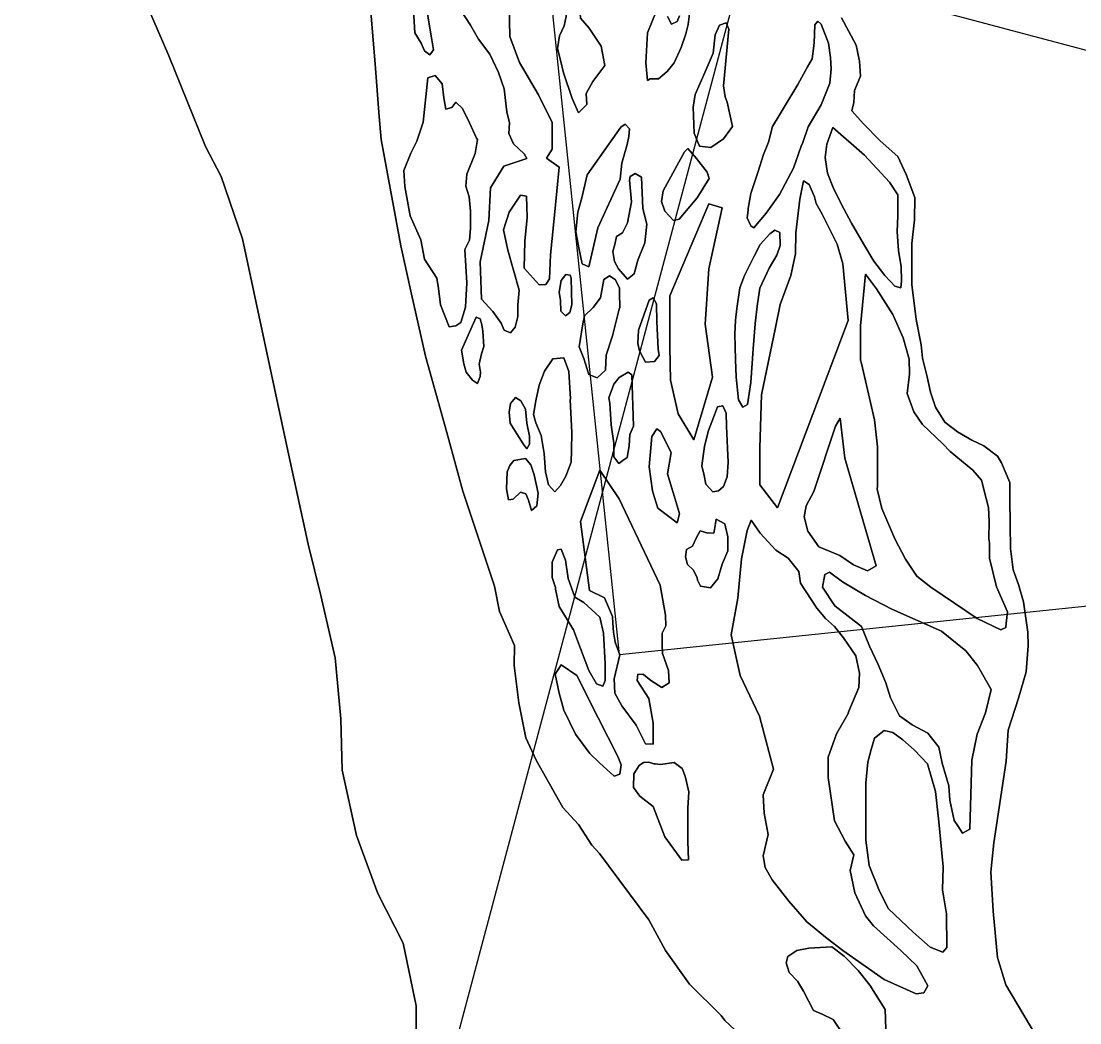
# Model space of a CAD drawing. Header units: inches. Extents: x 288635 to 1232953, y 676945 to 1655780.
# Drawn here: x 558628 to 582383, y 1538781 to 1561270 of the extents above; entities that cross this region are included whole.
import ezdxf

# ---------------------------------------------------------------- set-up
doc = ezdxf.new("R2010")
doc.units = ezdxf.units.IN
doc.header["$MEASUREMENT"] = 0
doc.layers.add('Images', color=7, linetype='Continuous')
picture_1 = doc.add_image_def('image1.jpg', size_in_pixel=(2578, 3749))
picture_2 = doc.add_image_def('image2.jpg', size_in_pixel=(2586, 3753))

msp = doc.modelspace()

# ---------------------------------------------------------------- linework, layer by layer
at = {"color": 1}
for points in [[(567876.8381, 1560626.125), (567797.4629, 1560512.3539), (567681.046, 1560604.9583), (567602.1309, 1560777.3115), (567464.0152, 1561008.6325), (567436.8639, 1561388.7507), (567432.3372, 1561573.3352), (567358.2537, 1561800.8774), (567220.6701, 1561922.5859), (567131.4076, 1561999.6633), (567079.6757, 1562103.1271), (567119.3633, 1562539.6905), (567227.2847, 1562628.1429), (567355.6079, 1562653.2784), (567535.5249, 1562603.0074), (567651.9418, 1562449.1078), (567688.9835, 1562205.6907), (567712.7961, 1561642.127), (567765.7128, 1561290.2305), (567831.8588, 1560896.0005), (567876.8381, 1560626.125)], [(567535.5249, 1562603.0074), (567355.6079, 1562653.2784), (567227.2847, 1562628.1429), (567119.3633, 1562539.6905), (567079.6757, 1562103.1271), (567131.4076, 1561999.6633), (567220.6701, 1561922.5859), (567358.2537, 1561800.8774), (567432.3372, 1561573.3352), (567436.8639, 1561388.7507), (567464.0152, 1561008.6325), (567602.1309, 1560777.3115), (567681.046, 1560604.9583), (567797.4629, 1560512.3539), (567876.8381, 1560626.125), (567831.8588, 1560896.0005), (567765.7128, 1561290.2305), (567712.7961, 1561642.127), (567688.9835, 1562205.6907), (567651.9418, 1562449.1078), (567535.5249, 1562603.0074)], [(571211.2122, 1559288.2245), (571133.8654, 1559213.2472), (570990.9901, 1559536.0395), (570795.1981, 1560107.5406), (570730.933, 1560396.5612), (570662.9061, 1560652.5834), (570710.5312, 1560943.6256), (570811.0731, 1561165.8761), (570858.6982, 1561377.5432), (570885.1566, 1562113.0863), (570938.0734, 1562234.7949), (571028.0319, 1562250.6699), (571149.7404, 1562150.1281), (571149.7404, 1561896.1275), (571165.5544, 1561559.5813), (571181.4905, 1561340.5014), (571376.5437, 1561109.471), (571641.8664, 1560710.7918), (571723.1225, 1560277.4985), (571456.6577, 1559917.0403), (571308.4908, 1559641.873), (571323.2174, 1559396.7986), (571211.2122, 1559288.2245)], [(571149.7404, 1562150.1281), (571028.0319, 1562250.6699), (570938.0734, 1562234.7949), (570885.1566, 1562113.0863), (570858.6982, 1561377.5432), (570811.0731, 1561165.8761), (570710.5312, 1560943.6256), (570662.9061, 1560652.5834), (570730.933, 1560396.5612), (570795.1981, 1560107.5406), (570990.9901, 1559536.0395), (571133.8654, 1559213.2472), (571211.2122, 1559288.2245), (571323.2174, 1559396.7986), (571308.4908, 1559641.873), (571456.6577, 1559917.0403), (571723.1225, 1560277.4985), (571641.8664, 1560710.7918), (571376.5437, 1561109.471), (571181.4905, 1561340.5014), (571165.5544, 1561559.5813), (571149.7404, 1561896.1275), (571149.7404, 1562150.1281)], [(574390.0457, 1558624.0246), (574104.8456, 1558431.8615), (573847.2391, 1558462.098), (573728.1277, 1558758.1251), (573710.4596, 1559341.1896), (573752.4807, 1559621.3305), (573974.8669, 1560135.5985), (574155.9497, 1560554.3525), (574202.046, 1560963.4738), (574297.2962, 1561177.7868), (574448.109, 1561233.3494), (574506.5447, 1561089.7709), (574387.482, 1559819.7684), (574424.0319, 1559573.3502), (574467.84, 1559450.1216), (574585.9199, 1558906.9541), (574390.0457, 1558624.0246)], [(573710.4596, 1559341.1896), (573728.1277, 1558758.1251), (573847.2391, 1558462.098), (574104.8456, 1558431.8615), (574390.0457, 1558624.0246), (574585.9199, 1558906.9541), (574467.84, 1559450.1216), (574424.0319, 1559573.3502), (574387.482, 1559819.7684), (574506.5447, 1561089.7709), (574448.109, 1561233.3494), (574297.2962, 1561177.7868), (574202.046, 1560963.4738), (574155.9497, 1560554.3525), (573974.8669, 1560135.5985), (573752.4807, 1559621.3305), (573710.4596, 1559341.1896)], [(575341.4764, 1556958.3797), (575071.7222, 1556632.0702), (574997.8512, 1556672.5787), (574916.8193, 1556851.2233), (574943.4814, 1557025.9817), (574937.8164, 1557062.8045), (574997.8349, 1557402.9335), (575159.4957, 1557874.5543), (575285.173, 1558274.7374), (575394.3138, 1558555.8577), (575490.2255, 1558906.4313), (575635.7466, 1559151.1714), (575749.5124, 1559336.2628), (576056.1704, 1559851.128), (576272.0708, 1560244.8288), (576380.021, 1560422.6291), (576424.4711, 1560771.8798), (576436.1922, 1561188.4142), (576506.7479, 1561265.805), (576581.7133, 1561198.3361), (576740.4636, 1560778.3092), (576790.0731, 1560450.8867), (576806.3416, 1560201.2887), (576775.6937, 1559875.286), (576576.2583, 1559387.7774), (576286.0408, 1558895.1336), (576167.5393, 1558545.2082), (576126.4958, 1558465.0756), (575956.6339, 1557966.4442), (575647.0708, 1557375.0993), (575341.4764, 1556958.3797)], [(576506.7479, 1561265.805), (576436.1922, 1561188.4142), (576424.4711, 1560771.8798), (576380.021, 1560422.6291), (576272.0708, 1560244.8288), (576056.1704, 1559851.128), (575749.5124, 1559336.2628), (575635.7466, 1559151.1714), (575490.2255, 1558906.4313), (575394.3138, 1558555.8577), (575285.173, 1558274.7374), (575159.4957, 1557874.5543), (574997.8349, 1557402.9335), (574937.8164, 1557062.8045), (574943.4814, 1557025.9817), (574916.8193, 1556851.2233), (574997.8512, 1556672.5787), (575071.7222, 1556632.0702), (575341.4764, 1556958.3797), (575647.0708, 1557375.0993), (575956.6339, 1557966.4442), (576126.4958, 1558465.0756), (576167.5393, 1558545.2082), (576286.0408, 1558895.1336), (576576.2583, 1559387.7774), (576775.6937, 1559875.286), (576806.3416, 1560201.2887), (576790.0731, 1560450.8867), (576740.4636, 1560778.3092), (576581.7133, 1561198.3361), (576506.7479, 1561265.805)], [(568115.747, 1559547.9574), (568160.7035, 1559295.632), (568290.4498, 1559329.5789), (568382.9539, 1559448.0323), (568529.0042, 1559308.332), (568687.7545, 1558984.4814), (568842.4362, 1558639.5958), (568865.6168, 1558610.6201), (568813.314, 1558296.8034), (568630.6044, 1557835.1291), (568605.2044, 1557562.0785), (568676.8665, 1557328.1179), (568713.1546, 1557003.2774), (568713.1546, 1556615.9266), (568687.7545, 1556349.2261), (568586.3519, 1556140.4737), (568630.6044, 1555396.7242), (568598.8544, 1554850.6231), (568490.9041, 1554507.7224), (568382.9539, 1554431.5223), (568230.6155, 1554403.7367), (568035.3065, 1554899.5212), (567995.074, 1555268.1364), (567956.9739, 1555496.7369), (567676.8935, 1555925.0145), (567599.7357, 1556357.098), (567360.0727, 1556900.0897), (567239.4225, 1557554.141), (567214.0224, 1557916.0917), (567372.7727, 1558303.4425), (567506.123, 1558576.493), (567646.6395, 1559003.2286), (567754.3646, 1559999.6854), (567919.403, 1560051.2835), (568078.1533, 1559860.7831), (568115.747, 1559547.9574)], [(568490.9041, 1554507.7224), (568598.8544, 1554850.6231), (568630.6044, 1555396.7242), (568586.3519, 1556140.4737), (568687.7545, 1556349.2261), (568713.1546, 1556615.9266), (568713.1546, 1557003.2774), (568676.8665, 1557328.1179), (568605.2044, 1557562.0785), (568630.6044, 1557835.1291), (568813.314, 1558296.8034), (568865.6168, 1558610.6201), (568842.4362, 1558639.5958), (568687.7545, 1558984.4814), (568529.0042, 1559308.332), (568382.9539, 1559448.0323), (568290.4498, 1559329.5789), (568160.7035, 1559295.632), (568115.747, 1559547.9574), (568078.1533, 1559860.7831), (567919.403, 1560051.2835), (567754.3646, 1559999.6854), (567646.6395, 1559003.2286), (567506.123, 1558576.493), (567372.7727, 1558303.4425), (567214.0224, 1557916.0917), (567239.4225, 1557554.141), (567360.0727, 1556900.0897), (567599.7357, 1556357.098), (567676.8935, 1555925.0145), (567956.9739, 1555496.7369), (567995.074, 1555268.1364), (568035.3065, 1554899.5212), (568230.6155, 1554403.7367), (568382.9539, 1554431.5223), (568490.9041, 1554507.7224)], [(571564.3722, 1556626.2412), (571365.9343, 1555753.1144), (571217.2093, 1555823.3811), (571147.3592, 1556140.8817), (571077.5091, 1556540.9325), (571115.6091, 1556979.0834), (571207.184, 1557300.93), (571326.2467, 1557816.8686), (572080.3107, 1558888.4332), (572182.4113, 1558953.9374), (572277.6615, 1558852.3372), (572264.9614, 1558680.8868), (572225.3289, 1558501.718), (572106.2111, 1558083.9856), (572071.2826, 1557720.1005), (571564.3722, 1556626.2412)], [(572277.6615, 1558852.3372), (572182.4113, 1558953.9374), (572080.3107, 1558888.4332), (571326.2467, 1557816.8686), (571207.184, 1557300.93), (571115.6091, 1556979.0834), (571077.5091, 1556540.9325), (571147.3592, 1556140.8817), (571217.2093, 1555823.3811), (571365.9343, 1555753.1144), (571564.3722, 1556626.2412), (572071.2826, 1557720.1005), (572106.2111, 1558083.9856), (572225.3289, 1558501.718), (572264.9614, 1558680.8868), (572277.6615, 1558852.3372)], [(578378.5817, 1555441.6263), (578370.115, 1555282.8759), (578231.8855, 1555316.5511), (578010.2809, 1555560.1598), (577760.5138, 1555877.6605), (577526.0925, 1556267.1279), (577256.2169, 1556731.4726), (577085.5603, 1557056.9107), (576863.3099, 1557497.4429), (576723.7575, 1557856.5561), (576668.8408, 1558207.8505), (576708.5283, 1558509.4762), (576844.3921, 1558879.0998), (577552.154, 1558263.9423), (578112.8228, 1557658.1182), (578302.9107, 1557367.6645), (578299.6034, 1556901.3354), (578281.1928, 1556544.9274), (578311.2607, 1556110.3026), (578374.3483, 1555763.3602), (578378.5817, 1555441.6263)], [(576723.7575, 1557856.5561), (576863.3099, 1557497.4429), (577085.5603, 1557056.9107), (577256.2169, 1556731.4726), (577526.0925, 1556267.1279), (577760.5138, 1555877.6605), (578010.2809, 1555560.1598), (578231.8855, 1555316.5511), (578370.115, 1555282.8759), (578378.5817, 1555441.6263), (578374.3483, 1555763.3602), (578311.2607, 1556110.3026), (578281.1928, 1556544.9274), (578299.6034, 1556901.3354), (578302.9107, 1557367.6645), (578112.8228, 1557658.1182), (577552.154, 1558263.9423), (576844.3921, 1558879.0998), (576708.5283, 1558509.4762), (576668.8408, 1558207.8505), (576723.7575, 1557856.5561)], [(573390.0008, 1556824.6791), (573263.7655, 1556790.832), (573071.9422, 1557002.4991), (572993.125, 1557221.5549), (573032.8126, 1557459.6803), (573509.0636, 1558332.8071), (573587.8807, 1558408.1008), (573779.704, 1558186.5119), (574021.1368, 1557875.6258), (574064.6897, 1557737.4934), (573796.2405, 1557303.4632), (573390.0008, 1556824.6791)], [(573509.0636, 1558332.8071), (573032.8126, 1557459.6803), (572993.125, 1557221.5549), (573071.9422, 1557002.4991), (573263.7655, 1556790.832), (573390.0008, 1556824.6791), (573796.2405, 1557303.4632), (574064.6897, 1557737.4934), (574021.1368, 1557875.6258), (573779.704, 1558186.5119), (573587.8807, 1558408.1008), (573509.0636, 1558332.8071)], [(572379.3939, 1555593.59), (572236.5187, 1555478.496), (572034.112, 1555712.6527), (571938.8618, 1555871.4031), (571907.1118, 1556097.6223), (571950.7681, 1556252.4038), (571986.4869, 1556434.9667), (572119.9201, 1556517.7619), (572236.5187, 1556740.5611), (572323.8313, 1557212.8432), (572279.5543, 1557702.9279), (572292.0813, 1557784.3444), (572403.2065, 1557847.8445), (572546.0818, 1557764.5006), (572573.9709, 1557065.5284), (572669.1133, 1556708.811), (572621.4882, 1556292.0914), (572462.7379, 1555907.1219), (572379.3939, 1555593.59)], [(572034.112, 1555712.6527), (572236.5187, 1555478.496), (572379.3939, 1555593.59), (572462.7379, 1555907.1219), (572621.4882, 1556292.0914), (572669.1133, 1556708.811), (572573.9709, 1557065.5284), (572546.0818, 1557764.5006), (572403.2065, 1557847.8445), (572292.0813, 1557784.3444), (572279.5543, 1557702.9279), (572323.8313, 1557212.8432), (572236.5187, 1556740.5611), (572119.9201, 1556517.7619), (571986.4869, 1556434.9667), (571950.7681, 1556252.4038), (571907.1118, 1556097.6223), (571938.8618, 1555871.4031), (572034.112, 1555712.6527)], [(577184.5779, 1554550.0728), (575597.0747, 1550343.1894), (575200.1989, 1550859.1279), (575200.1989, 1551692.5671), (575239.8865, 1552883.1944), (575557.3872, 1554391.3225), (575659.1358, 1554905.7117), (575897.2613, 1555561.8796), (576003.0948, 1556048.7139), (576013.6782, 1556519.6732), (576098.345, 1557271.0914), (576183.0119, 1557683.8422), (576310.0121, 1557599.1754), (576426.429, 1557324.0082), (576465.4937, 1557176.6991), (576601.0544, 1556937.7157), (576939.7217, 1556260.381), (577065.5152, 1555820.0753), (577184.5779, 1554550.0728)], [(576098.345, 1557271.0914), (576013.6782, 1556519.6732), (576003.0948, 1556048.7139), (575897.2613, 1555561.8796), (575659.1358, 1554905.7117), (575557.3872, 1554391.3225), (575239.8865, 1552883.1944), (575200.1989, 1551692.5671), (575200.1989, 1550859.1279), (575597.0747, 1550343.1894), (577184.5779, 1554550.0728), (577065.5152, 1555820.0753), (576939.7217, 1556260.381), (576601.0544, 1556937.7157), (576465.4937, 1557176.6991), (576426.429, 1557324.0082), (576310.0121, 1557599.1754), (576183.0119, 1557683.8422), (576098.345, 1557271.0914)], [(574140.6358, 1553276.7365), (573721.535, 1551868.5577), (573369.4903, 1552455.2988), (573201.8499, 1553209.6803), (573185.0859, 1553947.2978), (573185.0859, 1555104.0161), (574056.8157, 1557165.9923), (574358.5683, 1557082.1721), (574056.8157, 1555707.5213), (573972.9955, 1554466.9829), (574140.6358, 1553276.7365)], [(574056.8157, 1557165.9923), (573185.0859, 1555104.0161), (573185.0859, 1553947.2978), (573201.8499, 1553209.6803), (573369.4903, 1552455.2988), (573721.535, 1551868.5577), (574140.6358, 1553276.7365), (573972.9955, 1554466.9829), (574056.8157, 1555707.5213), (574358.5683, 1557082.1721), (574056.8157, 1557165.9923)], [(574927.9583, 1552665.3478), (574822.1248, 1552605.8164), (574722.9058, 1552764.5667), (574673.2963, 1553280.5053), (574656.7599, 1553670.7665), (574638.8267, 1554241.5149), (574656.7599, 1554553.8151), (574683.2182, 1554815.0917), (574755.9788, 1555281.4207), (574855.1978, 1555559.2338), (575076.7867, 1555992.4899), (575212.386, 1556253.7664), (575427.3604, 1556495.1992), (575539.8085, 1556574.5744), (575648.9493, 1556521.6576), (575662.1785, 1556233.9226), (575586.1107, 1556012.3337), (575414.1312, 1555721.2914), (575205.5678, 1555278.1643), (575146.24, 1554871.3158), (575099.9378, 1554474.44), (575050.3284, 1553912.1993), (575004.0262, 1553158.1352), (574927.9583, 1552665.3478)], [(574722.9058, 1552764.5667), (574822.1248, 1552605.8164), (574927.9583, 1552665.3478), (575004.0262, 1553158.1352), (575050.3284, 1553912.1993), (575099.9378, 1554474.44), (575146.24, 1554871.3158), (575205.5678, 1555278.1643), (575414.1312, 1555721.2914), (575586.1107, 1556012.3337), (575662.1785, 1556233.9226), (575648.9493, 1556521.6576), (575539.8085, 1556574.5744), (575427.3604, 1556495.1992), (575212.386, 1556253.7664), (575076.7867, 1555992.4899), (574855.1978, 1555559.2338), (574755.9788, 1555281.4207), (574683.2182, 1554815.0917), (574656.7599, 1554553.8151), (574638.8267, 1554241.5149), (574656.7599, 1553670.7665), (574673.2963, 1553280.5053), (574722.9058, 1552764.5667)], [(570936.1022, 1554730.954), (570843.4979, 1554651.5789), (570737.6643, 1554757.4124), (570731.3775, 1554994.5737), (570700.6226, 1555186.0383), (570748.2477, 1555450.6221), (570851.4354, 1555582.914), (570944.0397, 1555567.039), (570969.503, 1555502.5747), (570985.378, 1554899.3235), (570936.1022, 1554730.954)], [(570969.503, 1555502.5747), (570944.0397, 1555567.039), (570851.4354, 1555582.914), (570748.2477, 1555450.6221), (570700.6226, 1555186.0383), (570731.3775, 1554994.5737), (570737.6643, 1554757.4124), (570843.4979, 1554651.5789), (570936.1022, 1554730.954), (570985.378, 1554899.3235), (570969.503, 1555502.5747)], [(571739.4935, 1553431.371), (571552.9618, 1553260.7144), (571362.4615, 1553336.1208), (571251.3362, 1553697.2778), (571152.0658, 1553954.7591), (571231.441, 1554470.6976), (571267.2113, 1554653.7484), (571461.6804, 1554844.2488), (571624.3995, 1555058.5618), (571699.8059, 1555471.3126), (571826.8061, 1555550.6877), (571957.7752, 1555467.3438), (572053.0253, 1555284.781), (572055.3889, 1555164.7518), (572061.7983, 1554839.2547), (572049.3996, 1554805.1581), (571894.275, 1554205.2788), (571755.3685, 1553768.7154), (571739.4935, 1553431.371)], [(571552.9618, 1553260.7144), (571739.4935, 1553431.371), (571755.3685, 1553768.7154), (571894.275, 1554205.2788), (572049.3996, 1554805.1581), (572061.7983, 1554839.2547), (572055.3889, 1555164.7518), (572053.0253, 1555284.781), (571957.7752, 1555467.3438), (571826.8061, 1555550.6877), (571699.8059, 1555471.3126), (571624.3995, 1555058.5618), (571461.6804, 1554844.2488), (571267.2113, 1554653.7484), (571231.441, 1554470.6976), (571152.0658, 1553954.7591), (571251.3362, 1553697.2778), (571362.4615, 1553336.1208), (571552.9618, 1553260.7144)], [(580721.5283, 1547657.8719), (580611.5282, 1547601.4172), (580082.3604, 1547860.7094), (579039.9, 1548559.2108), (578727.6911, 1548807.9196), (578473.6905, 1549188.9204), (578230.2734, 1549649.2963), (577937.9647, 1550324.8761), (577837.3117, 1550761.8775), (577844.6523, 1550827.9428), (577842.658, 1551713.0504), (577776.5121, 1552321.5933), (577487.6093, 1553583.4202), (577461.4985, 1553658.271), (577461.4985, 1554428.21), (577575.7076, 1555590.8926), (577818.6867, 1555261.6492), (578183.8125, 1554682.2105), (578421.9379, 1554158.3345), (578556.8757, 1553682.0835), (578563.0097, 1553344.9918), (578509.2506, 1552912.1445), (578661.3534, 1552496.5163), (578851.9823, 1552217.455), (579310.9397, 1551777.0797), (579474.8422, 1551608.114), (579980.3369, 1551188.116), (580176.129, 1550965.8656), (580281.9625, 1550553.1148), (580336.3609, 1550347.7977), (580349.061, 1550038.7637), (580344.3901, 1549648.1362), (580353.8381, 1549558.3805), (580353.8381, 1549210.0871), (580510.9863, 1548569.7941), (580759.6951, 1548008.8763), (580732.2457, 1547756.4352), (580721.5283, 1547657.8719)], [(577818.6867, 1555261.6492), (577575.7076, 1555590.8926), (577461.4985, 1554428.21), (577461.4985, 1553658.271), (577487.6093, 1553583.4202), (577776.5121, 1552321.5933), (577842.658, 1551713.0504), (577844.6523, 1550827.9428), (577837.3117, 1550761.8775), (577937.9647, 1550324.8761), (578230.2734, 1549649.2963), (578473.6905, 1549188.9204), (578727.6911, 1548807.9196), (579039.9, 1548559.2108), (580082.3604, 1547860.7094), (580611.5282, 1547601.4172), (580721.5283, 1547657.8719), (580732.2457, 1547756.4352), (580759.6951, 1548008.8763), (580510.9863, 1548569.7941), (580353.8381, 1549210.0871), (580353.8381, 1549558.3805), (580344.3901, 1549648.1362), (580349.061, 1550038.7637), (580336.3609, 1550347.7977), (580281.9625, 1550553.1148), (580176.129, 1550965.8656), (579980.3369, 1551188.116), (579474.8422, 1551608.114), (579310.9397, 1551777.0797), (578851.9823, 1552217.455), (578661.3534, 1552496.5163), (578509.2506, 1552912.1445), (578563.0097, 1553344.9918), (578556.8757, 1553682.0835), (578421.9379, 1554158.3345), (578183.8125, 1554682.2105), (577818.6867, 1555261.6492)], [(572838.8394, 1553629.8089), (572640.1496, 1553616.7524), (572501.495, 1553871.9031), (572465.7762, 1554034.6222), (572481.3993, 1554331.1288), (572719.5248, 1555005.8177), (572807.0894, 1555054.593), (572882.4958, 1554919.6552), (572890.4333, 1554526.7482), (572918.4707, 1553906.8464), (572945.9959, 1553764.7467), (572838.8394, 1553629.8089)], [(572501.495, 1553871.9031), (572640.1496, 1553616.7524), (572838.8394, 1553629.8089), (572945.9959, 1553764.7467), (572918.4707, 1553906.8464), (572890.4333, 1554526.7482), (572882.4958, 1554919.6552), (572807.0894, 1555054.593), (572719.5248, 1555005.8177), (572481.3993, 1554331.1288), (572465.7762, 1554034.6222), (572501.495, 1553871.9031)], [(568924.3741, 1553291.0886), (568868.8115, 1553137.63), (568752.3946, 1553206.4218), (568614.811, 1553388.9847), (568564.54, 1553576.8392), (568508.8731, 1553883.3214), (568839.7073, 1554621.9455), (568929.6658, 1554587.5496), (568964.0617, 1554455.2576), (568985.2284, 1554312.3823), (569006.3951, 1553963.1316), (568958.2543, 1553799.0376), (568903.2074, 1553571.5475), (568937.571, 1553392.7632), (568924.3741, 1553291.0886)], [(568903.2074, 1553571.5475), (568958.2543, 1553799.0376), (569006.3951, 1553963.1316), (568985.2284, 1554312.3823), (568964.0617, 1554455.2576), (568929.6658, 1554587.5496), (568839.7073, 1554621.9455), (568508.8731, 1553883.3214), (568564.54, 1553576.8392), (568614.811, 1553388.9847), (568752.3946, 1553206.4218), (568868.8115, 1553137.63), (568924.3741, 1553291.0886), (568937.571, 1553392.7632), (568903.2074, 1553571.5475)], [(570727.4647, 1550844.7069), (570605.0947, 1550702.493), (570459.5735, 1550857.936), (570393.4276, 1551152.2856), (570360.3546, 1551565.6979), (570294.2086, 1551965.881), (570178.4532, 1552250.3086), (570122.2291, 1552438.8246), (570179.5197, 1552743.6256), (570251.2137, 1553100.2843), (570370.2765, 1553411.1703), (570558.7925, 1553692.2907), (570803.5326, 1553708.8272), (570919.288, 1553404.5557), (570952.361, 1552792.7055), (570948.8293, 1552765.5498), (570982.1267, 1552035.3342), (570973.2713, 1551632.3734), (570965.5902, 1551367.26), (570846.5274, 1551053.0666), (570727.4647, 1550844.7069)], [(570459.5735, 1550857.936), (570605.0947, 1550702.493), (570727.4647, 1550844.7069), (570846.5274, 1551053.0666), (570965.5902, 1551367.26), (570973.2713, 1551632.3734), (570982.1267, 1552035.3342), (570948.8293, 1552765.5498), (570952.361, 1552792.7055), (570919.288, 1553404.5557), (570803.5326, 1553708.8272), (570558.7925, 1553692.2907), (570370.2765, 1553411.1703), (570251.2137, 1553100.2843), (570179.5197, 1552743.6256), (570122.2291, 1552438.8246), (570178.4532, 1552250.3086), (570294.2086, 1551965.881), (570360.3546, 1551565.6979), (570393.4276, 1551152.2856), (570459.5735, 1550857.936)], [(572131.7038, 1551403.9442), (572040.4223, 1551340.4441), (571929.2971, 1551487.2882), (571925.3284, 1551796.8513), (571865.797, 1552209.6021), (571836.2601, 1552689.7455), (571814.394, 1552813.6536), (571922.9471, 1553118.4477), (572043.5973, 1553270.848), (572246.7977, 1553391.4982), (572330.3325, 1553329.5921), (572370.0201, 1552178.6523), (572287.5342, 1551993.0591), (572270.6103, 1551737.3199), (572226.954, 1551471.4131), (572131.7038, 1551403.9442)], [(572287.5342, 1551993.0591), (572370.0201, 1552178.6523), (572330.3325, 1553329.5921), (572246.7977, 1553391.4982), (572043.5973, 1553270.848), (571922.9471, 1553118.4477), (571814.394, 1552813.6536), (571836.2601, 1552689.7455), (571865.797, 1552209.6021), (571925.3284, 1551796.8513), (571929.2971, 1551487.2882), (572040.4223, 1551340.4441), (572131.7038, 1551403.9442), (572226.954, 1551471.4131), (572270.6103, 1551737.3199), (572287.5342, 1551993.0591)], [(570037.5623, 1551772.4702), (569971.4163, 1551669.9439), (569893.3246, 1551778.9825), (569753.1346, 1552007.2883), (569600.9989, 1552245.4138), (569575.824, 1552493.3589), (569607.6135, 1552688.5918), (569720.0616, 1552817.5764), (569836.873, 1552747.55), (569944.9579, 1552559.6072), (569970.9853, 1552244.6289), (570030.9477, 1551951.0643), (570037.5623, 1551772.4702)], [(569836.873, 1552747.55), (569720.0616, 1552817.5764), (569607.6135, 1552688.5918), (569575.824, 1552493.3589), (569600.9989, 1552245.4138), (569753.1346, 1552007.2883), (569893.3246, 1551778.9825), (569971.4163, 1551669.9439), (570037.5623, 1551772.4702), (570030.9477, 1551951.0643), (569970.9853, 1552244.6289), (569944.9579, 1552559.6072), (569836.873, 1552747.55)], [(574276.4847, 1550727.1815), (574149.4845, 1550703.369), (573990.7341, 1550872.7026), (573953.7605, 1551068.2612), (573903.8647, 1551284.9277), (573964.2758, 1551724.6627), (574048.9426, 1552079.205), (574160.0678, 1552370.2473), (574252.6722, 1552608.3728), (574374.3807, 1552634.8312), (574448.4642, 1552470.7892), (574453.7559, 1552179.7469), (574474.9226, 1551679.6834), (574490.7976, 1551370.1203), (574472.2768, 1551042.0363), (574390.2558, 1550819.7859), (574276.4847, 1550727.1815)], [(573990.7341, 1550872.7026), (574149.4845, 1550703.369), (574276.4847, 1550727.1815), (574390.2558, 1550819.7859), (574472.2768, 1551042.0363), (574490.7976, 1551370.1203), (574474.9226, 1551679.6834), (574453.7559, 1552179.7469), (574448.4642, 1552470.7892), (574374.3807, 1552634.8312), (574252.6722, 1552608.3728), (574160.0678, 1552370.2473), (574048.9426, 1552079.205), (573964.2758, 1551724.6627), (573903.8647, 1551284.9277), (573953.7605, 1551068.2612), (573990.7341, 1550872.7026)], [(577813.8331, 1549042.442), (577618.6199, 1548927.5703), (577301.1192, 1549062.508), (576999.9022, 1549270.3427), (576781.162, 1549360.7367), (576523.2427, 1549467.3214), (576277.1797, 1549816.5721), (576197.8045, 1550142.0102), (576245.4296, 1550388.0732), (576411.2663, 1550708.5034), (576901.0187, 1552177.7608), (577007.4311, 1552356.5771), (577047.1187, 1551967.6389), (577111.0235, 1551456.44), (577813.8331, 1549042.442)], [(576245.4296, 1550388.0732), (576197.8045, 1550142.0102), (576277.1797, 1549816.5721), (576523.2427, 1549467.3214), (576781.162, 1549360.7367), (576999.9022, 1549270.3427), (577301.1192, 1549062.508), (577618.6199, 1548927.5703), (577813.8331, 1549042.442), (577111.0235, 1551456.44), (577047.1187, 1551967.6389), (577007.4311, 1552356.5771), (576901.0187, 1552177.7608), (576411.2663, 1550708.5034), (576245.4296, 1550388.0732)], [(573398.8195, 1550207.5353), (573345.9027, 1550006.4515), (573134.2356, 1550170.4935), (572911.9852, 1550334.5355), (572839.9339, 1550576.8897), (572795.5683, 1550726.1196), (572717.7459, 1551264.3155), (572782.3391, 1551948.4971), (572894.7872, 1552113.862), (572971.9484, 1552058.698), (573210.0739, 1551582.4471), (573130.6987, 1551106.1961), (573368.8242, 1550312.4445), (573398.8195, 1550207.5353)], [(573345.9027, 1550006.4515), (573398.8195, 1550207.5353), (573368.8242, 1550312.4445), (573130.6987, 1551106.1961), (573210.0739, 1551582.4471), (572971.9484, 1552058.698), (572894.7872, 1552113.862), (572782.3391, 1551948.4971), (572717.7459, 1551264.3155), (572795.5683, 1550726.1196), (572839.9339, 1550576.8897), (572911.9852, 1550334.5355), (573134.2356, 1550170.4935), (573345.9027, 1550006.4515)], [(570137.4427, 1551083.8245), (570226.7397, 1550673.7195), (570196.9741, 1550389.2919), (570081.2186, 1550280.151), (570008.458, 1550514.9692), (569955.5413, 1550660.4903), (569833.1712, 1550696.8706), (569667.8063, 1550538.1203), (569565.2801, 1550521.5838), (569515.6706, 1550772.9385), (569532.2071, 1551153.2778), (569591.7385, 1551295.4916), (569684.3428, 1551404.6325), (569942.3121, 1551450.9346), (570067.9894, 1551305.4135), (570137.4427, 1551083.8245)], [(570226.7397, 1550673.7195), (570137.4427, 1551083.8245), (570067.9894, 1551305.4135), (569942.3121, 1551450.9346), (569684.3428, 1551404.6325), (569591.7385, 1551295.4916), (569532.2071, 1551153.2778), (569515.6706, 1550772.9385), (569565.2801, 1550521.5838), (569667.8063, 1550538.1203), (569833.1712, 1550696.8706), (569955.5413, 1550660.4903), (570008.458, 1550514.9692), (570081.2186, 1550280.151), (570196.9741, 1550389.2919), (570226.7397, 1550673.7195)], [(573153.3901, 1546694.7368), (573168.8934, 1546411.1855), (573003.7931, 1546309.5853), (572756.1426, 1546468.3356), (572589.2412, 1546603.4869), (572464.042, 1546608.0359), (572449.3953, 1546463.6409), (572715.505, 1546064.4764), (572806.9427, 1545509.4837), (572806.5835, 1545034.888), (572635.4924, 1545045.9327), (572425.942, 1545465.0336), (572108.4413, 1545896.8344), (571949.691, 1546182.585), (571933.4567, 1546503.3285), (572062.505, 1547045.3311), (571956.041, 1547325.5873), (571917.9409, 1547554.1878), (571907.1707, 1547751.6425), (571898.8909, 1547903.4385), (571714.7405, 1548322.5393), (571377.8306, 1548487.7074), (571179.3927, 1550035.523), (571615.9561, 1551186.4628), (572044.7676, 1550543.0787), (572965.3338, 1548606.7702), (573084.3965, 1547932.0813), (573094.7009, 1547695.0797), (573010.1431, 1547528.7877), (573010.1431, 1547274.7872), (573016.4931, 1547071.5868), (573153.3901, 1546694.7368)], [(571933.4567, 1546503.3285), (571949.691, 1546182.585), (572108.4413, 1545896.8344), (572425.942, 1545465.0336), (572635.4924, 1545045.9327), (572806.5835, 1545034.888), (572806.9427, 1545509.4837), (572715.505, 1546064.4764), (572449.3953, 1546463.6409), (572464.042, 1546608.0359), (572589.2412, 1546603.4869), (572756.1426, 1546468.3356), (573003.7931, 1546309.5853), (573168.8934, 1546411.1855), (573153.3901, 1546694.7368), (573016.4931, 1547071.5868), (573010.1431, 1547274.7872), (573010.1431, 1547528.7877), (573094.7009, 1547695.0797), (573084.3965, 1547932.0813), (572965.3338, 1548606.7702), (572044.7676, 1550543.0787), (571615.9561, 1551186.4628), (571179.3927, 1550035.523), (571377.8306, 1548487.7074), (571714.7405, 1548322.5393), (571898.8909, 1547903.4385), (571907.1707, 1547751.6425), (571917.9409, 1547554.1878), (571956.041, 1547325.5873), (572062.505, 1547045.3311), (571933.4567, 1546503.3285)], [(574433.4533, 1549915.186), (574486.3879, 1549692.6718), (574486.3879, 1549380.4629), (574361.0137, 1549082.1296), (574259.1765, 1548746.9918), (574096.4574, 1548548.5539), (573870.2382, 1548584.2727), (573802.7694, 1548723.1792), (573793.738, 1548777.8694), (573707.5192, 1548953.3672), (573576.5502, 1549072.4299), (573536.8626, 1549247.0553), (573556.7064, 1549409.7744), (573694.3826, 1549483.6329), (573770.5827, 1549661.4333), (573861.0704, 1549829.7086), (574034.0176, 1549776.1286), (574047.9338, 1549783.6219), (574170.6335, 1549777.321), (574183.9907, 1549856.8834), (574207.1461, 1549994.809), (574226.1961, 1550086.8842), (574417.4215, 1549982.5769), (574433.4533, 1549915.186)], [(574417.4215, 1549982.5769), (574226.1961, 1550086.8842), (574207.1461, 1549994.809), (574183.9907, 1549856.8834), (574170.6335, 1549777.321), (574047.9338, 1549783.6219), (574034.0176, 1549776.1286), (573861.0704, 1549829.7086), (573770.5827, 1549661.4333), (573694.3826, 1549483.6329), (573556.7064, 1549409.7744), (573536.8626, 1549247.0553), (573576.5502, 1549072.4299), (573707.5192, 1548953.3672), (573793.738, 1548777.8694), (573802.7694, 1548723.1792), (573870.2382, 1548584.2727), (574096.4574, 1548548.5539), (574259.1765, 1548746.9918), (574361.0137, 1549082.1296), (574486.3879, 1549380.4629), (574486.3879, 1549692.6718), (574433.4533, 1549915.186), (574417.4215, 1549982.5769)], [(578883.2743, 1539453.6574), (578710.9285, 1539429.459), (577992.4945, 1539755.7486), (577066.8631, 1540402.0047), (576714.3701, 1540674.8221), (576255.0525, 1541049.4729), (575852.0913, 1541509.5842), (575482.9968, 1541989.8039), (575320.2778, 1542267.617), (575273.828, 1542533.679), (575392.8907, 1543009.9299), (575301.7569, 1543488.01), (575275.2066, 1543899.6559), (575511.9535, 1544478.3704), (575194.4528, 1545668.9977), (574757.8895, 1546581.8121), (574559.4516, 1547494.6264), (574712.0825, 1548313.2832), (574794.6281, 1549199.4875), (574915.2784, 1549834.4888), (575010.5285, 1550063.0892), (575213.7289, 1549770.9887), (575562.9796, 1549389.9879), (575836.0302, 1549212.1875), (576077.3307, 1548913.7369), (576115.4725, 1548648.8901), (576483.7315, 1548088.2353), (576674.2319, 1547859.6348), (576877.4323, 1547681.8345), (577080.6327, 1547427.834), (577353.6832, 1547021.4332), (577436.2334, 1546634.0824), (577423.5334, 1546310.2317), (577197.808, 1545775.1021), (577178.8318, 1545708.6853), (576919.3424, 1545267.5597), (576735.192, 1544746.8586), (576738.8219, 1544287.7134), (576874.8712, 1543318.0931), (577115.722, 1542858.0577), (577313.0431, 1542549.7542), (577230.493, 1542200.5035), (577337.5821, 1541700.2398), (577575.7076, 1541184.3013), (577756.2244, 1540958.6553), (578367.1453, 1540403.4499), (578729.096, 1540060.5492), (578970.3965, 1539609.6983), (578883.2743, 1539453.6574)], [(576919.3424, 1545267.5597), (577178.8318, 1545708.6853), (577197.808, 1545775.1021), (577423.5334, 1546310.2317), (577436.2334, 1546634.0824), (577353.6832, 1547021.4332), (577080.6327, 1547427.834), (576877.4323, 1547681.8345), (576674.2319, 1547859.6348), (576483.7315, 1548088.2353), (576115.4725, 1548648.8901), (576077.3307, 1548913.7369), (575836.0302, 1549212.1875), (575562.9796, 1549389.9879), (575213.7289, 1549770.9887), (575010.5285, 1550063.0892), (574915.2784, 1549834.4888), (574794.6281, 1549199.4875), (574712.0825, 1548313.2832), (574559.4516, 1547494.6264), (574757.8895, 1546581.8121), (575194.4528, 1545668.9977), (575511.9535, 1544478.3704), (575275.2066, 1543899.6559), (575301.7569, 1543488.01), (575392.8907, 1543009.9299), (575273.828, 1542533.679), (575320.2778, 1542267.617), (575482.9968, 1541989.8039), (575852.0913, 1541509.5842), (576255.0525, 1541049.4729), (576714.3701, 1540674.8221), (577066.8631, 1540402.0047), (577992.4945, 1539755.7486), (578710.9285, 1539429.459), (578883.2743, 1539453.6574), (578970.3965, 1539609.6983), (578729.096, 1540060.5492), (578367.1453, 1540403.4499), (577756.2244, 1540958.6553), (577575.7076, 1541184.3013), (577337.5821, 1541700.2398), (577230.493, 1542200.5035), (577313.0431, 1542549.7542), (577115.722, 1542858.0577), (576874.8712, 1543318.0931), (576738.8219, 1544287.7134), (576735.192, 1544746.8586), (576919.3424, 1545267.5597)], [(571735.3781, 1546466.3512), (571679.154, 1546340.6739), (571536.9402, 1546390.2834), (571368.268, 1546694.5548), (571176.4447, 1547187.3422), (571019.6402, 1547602.0196), (570700.1937, 1548126.6149), (570616.9572, 1548517.0794), (570618.8667, 1548553.3592), (570541.4434, 1548781.46), (570544.7507, 1549122.1117), (570663.4542, 1549400.5218), (570743.1886, 1549416.4613), (570845.7148, 1549171.7212), (570899.0648, 1548757.5844), (571053.7154, 1548335.5717), (571252.1533, 1548219.8163), (571615.9561, 1547889.0864), (571695.6905, 1547527.994), (571735.3781, 1546843.3832), (571735.3781, 1546466.3512)], [(571536.9402, 1546390.2834), (571679.154, 1546340.6739), (571735.3781, 1546466.3512), (571735.3781, 1546843.3832), (571695.6905, 1547527.994), (571615.9561, 1547889.0864), (571252.1533, 1548219.8163), (571053.7154, 1548335.5717), (570899.0648, 1548757.5844), (570845.7148, 1549171.7212), (570743.1886, 1549416.4613), (570663.4542, 1549400.5218), (570544.7507, 1549122.1117), (570541.4434, 1548781.46), (570618.8667, 1548553.3592), (570616.9572, 1548517.0794), (570700.1937, 1548126.6149), (571019.6402, 1547602.0196), (571176.4447, 1547187.3422), (571368.268, 1546694.5548), (571536.9402, 1546390.2834)], [(579917.2748, 1543128.9927), (579747.5976, 1543042.7877), (579644.4098, 1543205.5067), (579560.0866, 1543327.4306), (579469.7845, 1543777.0079), (579442.0032, 1544098.4773), (579291.1904, 1544610.4471), (579215.784, 1544971.604), (578969.721, 1545285.1359), (578620.4703, 1545471.6675), (578338.9716, 1545672.8682), (578131.3337, 1546078.8875), (578029.1254, 1546416.2319), (577854.5, 1546825.014), (577660.0309, 1547237.7648), (577481.7454, 1547677.6884), (576887.446, 1548146.6104), (576612.2788, 1548559.3612), (576662.8933, 1548844.0041), (576767.0603, 1548900.6744), (577056.7797, 1548682.3927), (577576.687, 1548372.8296), (578168.0319, 1548071.204), (579282.2735, 1547574.0016), (579826.9727, 1547130.6083), (580084.942, 1546801.2014), (580393.5257, 1546264.3114), (580267.5048, 1545737.5743), (580079.2586, 1545263.8303), (579956.9624, 1544676.8083), (579917.2748, 1543128.9927)], [(577056.7797, 1548682.3927), (576767.0603, 1548900.6744), (576662.8933, 1548844.0041), (576612.2788, 1548559.3612), (576887.446, 1548146.6104), (577481.7454, 1547677.6884), (577660.0309, 1547237.7648), (577854.5, 1546825.014), (578029.1254, 1546416.2319), (578131.3337, 1546078.8875), (578338.9716, 1545672.8682), (578620.4703, 1545471.6675), (578969.721, 1545285.1359), (579215.784, 1544971.604), (579291.1904, 1544610.4471), (579442.0032, 1544098.4773), (579469.7845, 1543777.0079), (579560.0866, 1543327.4306), (579644.4098, 1543205.5067), (579747.5976, 1543042.7877), (579917.2748, 1543128.9927), (579956.9624, 1544676.8083), (580079.2586, 1545263.8303), (580267.5048, 1545737.5743), (580393.5257, 1546264.3114), (580084.942, 1546801.2014), (579826.9727, 1547130.6083), (579282.2735, 1547574.0016), (578168.0319, 1548071.204), (577576.687, 1548372.8296), (577056.7797, 1548682.3927)], [(572062.4919, 1544364.5852), (571933.4567, 1544320.5116), (571602.116, 1544618.5857), (571385.1572, 1544830.2528), (571067.6566, 1545264.1703), (570803.0727, 1545803.9214), (570703.1418, 1546185.8278), (570612.5724, 1546608.2564), (570742.8293, 1546820.8291), (571100.0176, 1546582.7036), (571576.2685, 1545630.2017), (572012.8319, 1544757.075), (572088.9503, 1544570.9606), (572062.4919, 1544364.5852)], [(572088.9503, 1544570.9606), (572012.8319, 1544757.075), (571576.2685, 1545630.2017), (571100.0176, 1546582.7036), (570742.8293, 1546820.8291), (570612.5724, 1546608.2564), (570703.1418, 1546185.8278), (570803.0727, 1545803.9214), (571067.6566, 1545264.1703), (571385.1572, 1544830.2528), (571602.116, 1544618.5857), (571933.4567, 1544320.5116), (572062.4919, 1544364.5852), (572088.9503, 1544570.9606)], [(579401.3362, 1540469.9249), (579309.7465, 1540365.1439), (579027.9647, 1540480.2378), (578642.9952, 1540813.6135), (578091.6461, 1541343.0516), (577884.9624, 1541734.3654), (577654.7745, 1542313.804), (577583.3368, 1542885.3052), (577583.3368, 1543254.3996), (577579.3681, 1543794.1507), (577583.3368, 1544159.2765), (577625.1742, 1544636.8503), (577701.242, 1544917.9707), (577777.3099, 1545172.6326), (577995.5916, 1545344.6122), (578184.1076, 1545298.31), (578412.3111, 1545132.9451), (578666.9731, 1544911.3561), (578964.7729, 1544597.4331), (579141.5704, 1543972.0834), (579220.9456, 1543297.3945), (579313.5499, 1542285.3612), (579303.1024, 1541770.2994), (579393.0905, 1541230.3331), (579401.3362, 1540469.9249)], [(578184.1076, 1545298.31), (577995.5916, 1545344.6122), (577777.3099, 1545172.6326), (577701.242, 1544917.9707), (577625.1742, 1544636.8503), (577583.3368, 1544159.2765), (577579.3681, 1543794.1507), (577583.3368, 1543254.3996), (577583.3368, 1542885.3052), (577654.7745, 1542313.804), (577884.9624, 1541734.3654), (578091.6461, 1541343.0516), (578642.9952, 1540813.6135), (579027.9647, 1540480.2378), (579309.7465, 1540365.1439), (579401.3362, 1540469.9249), (579393.0905, 1541230.3331), (579303.1024, 1541770.2994), (579313.5499, 1542285.3612), (579220.9456, 1543297.3945), (579141.5704, 1543972.0834), (578964.7729, 1544597.4331), (578666.9731, 1544911.3561), (578412.3111, 1545132.9451), (578184.1076, 1545298.31)], [(572711.6754, 1544630.1034), (572822.2231, 1544594.0262), (572852.8856, 1544597.4331), (572973.3974, 1544584.0429), (573277.5933, 1544623.0506), (573462.802, 1544490.7586), (573527.5745, 1544319.6201), (573608.3231, 1543968.2055), (573588.4794, 1543604.4027), (573588.4794, 1542850.3387), (573601.7086, 1542440.2337), (573452.1409, 1542433.781), (573071.6293, 1542953.8918), (572809.4619, 1543635.9083), (572510.3001, 1543868.9866), (572371.3936, 1544067.4245), (572378.0082, 1544371.6959), (572495.6974, 1544557.7455), (572591.0252, 1544627.9868), (572711.6754, 1544630.1034)], [(573462.802, 1544490.7586), (573277.5933, 1544623.0506), (572973.3974, 1544584.0429), (572852.8856, 1544597.4331), (572822.2231, 1544594.0262), (572711.6754, 1544630.1034), (572591.0252, 1544627.9868), (572495.6974, 1544557.7455), (572378.0082, 1544371.6959), (572371.3936, 1544067.4245), (572510.3001, 1543868.9866), (572809.4619, 1543635.9083), (573071.6293, 1542953.8918), (573452.1409, 1542433.781), (573601.7086, 1542440.2337), (573588.4794, 1542850.3387), (573588.4794, 1543604.4027), (573608.3231, 1543968.2055), (573527.5745, 1544319.6201), (573462.802, 1544490.7586)], [(577981.8663, 1537491.1017), (577815.1784, 1537427.6015), (577615.3952, 1537572.7316), (577178.8318, 1538287.108), (577021.4269, 1538602.3539), (576906.728, 1538766.5818), (576846.8015, 1538852.3856), (576600.7385, 1538979.3859), (576410.2381, 1539058.761), (576180.0502, 1539495.3244), (576049.206, 1539713.6553), (575858.5808, 1539912.044), (575795.0807, 1540126.3569), (575829.4541, 1540271.487), (576033.2061, 1540404.17), (576303.9721, 1540459.2725), (576814.7207, 1540485.5295), (577092.5338, 1540280.477), (577406.3964, 1539959.6691), (577668.3344, 1539626.2934), (578012.271, 1539080.8596), (578045.3664, 1538193.5718), (577997.7413, 1537804.6335), (577981.8663, 1537491.1017)], [(577092.5338, 1540280.477), (576814.7207, 1540485.5295), (576303.9721, 1540459.2725), (576033.2061, 1540404.17), (575829.4541, 1540271.487), (575795.0807, 1540126.3569), (575858.5808, 1539912.044), (576049.206, 1539713.6553), (576180.0502, 1539495.3244), (576410.2381, 1539058.761), (576600.7385, 1538979.3859), (576846.8015, 1538852.3856), (576906.728, 1538766.5818), (577021.4269, 1538602.3539), (577178.8318, 1538287.108), (577615.3952, 1537572.7316), (577815.1784, 1537427.6015), (577981.8663, 1537491.1017), (577997.7413, 1537804.6335), (578045.3664, 1538193.5718), (578012.271, 1539080.8596), (577668.3344, 1539626.2934), (577406.3964, 1539959.6691), (577092.5338, 1540280.477)]]:
    msp.add_lwpolyline(points, close=True, dxfattribs=at)
for points in [[(566388.7187, 1562481.1187), (566567.9553, 1560303.798), (566664.6379, 1559129.3228), (566707.0621, 1558613.9641), (567145.233, 1556221.8727), (567388.6506, 1555143.11), (567702.9929, 1553750.0289), (568177.3518, 1552032.275), (568539.7366, 1550720.0033), (569177.3162, 1548806.2861), (569250.7315, 1548585.9274), (569359.5653, 1548014.7239), (569695.3496, 1547251.3911), (569689.766, 1546801.8715), (569791.3662, 1545963.6698), (569950.1165, 1545182.6182), (570181.6497, 1544677.1246), (570781.9681, 1543614.1651), (571137.5689, 1543233.1644), (571433.2444, 1542767.5489), (571608.2537, 1542586.6506), (572715.1871, 1541095.2012), (573087.8457, 1540406.1353), (573627.5968, 1539652.0713), (574334.0976, 1538944.2693), (574416.5331, 1538836.4348), (574849.9742, 1538429.6939)], [(574849.9742, 1538429.6939), (574416.5331, 1538836.4348), (574334.0976, 1538944.2693), (573627.5968, 1539652.0713), (573087.8457, 1540406.1353), (572715.1871, 1541095.2012), (571608.2537, 1542586.6506), (571433.2444, 1542767.5489), (571137.5689, 1543233.1644), (570781.9681, 1543614.1651), (570181.6497, 1544677.1246), (569950.1165, 1545182.6182), (569791.3662, 1545963.6698), (569689.766, 1546801.8715), (569695.3496, 1547251.3911), (569359.5653, 1548014.7239), (569250.7315, 1548585.9274), (569177.3162, 1548806.2861), (568539.7366, 1550720.0033), (568177.3518, 1552032.275), (567702.9929, 1553750.0289), (567388.6506, 1555143.11), (567145.233, 1556221.8727), (566707.0621, 1558613.9641), (566664.6379, 1559129.3228), (566567.9553, 1560303.798), (566388.7187, 1562481.1187)], [(567489.4888, 1538207.6896), (567489.346, 1539164.2198), (567202.1775, 1540567.0881), (566628.0928, 1541682.9545), (566149.6324, 1542990.1411), (565830.57, 1544456.7733), (565798.5144, 1545604.6049), (565670.7723, 1546975.6125), (565351.7194, 1548378.4761), (565064.5891, 1549526.2696), (564585.9955, 1551726.2179), (563596.8859, 1556381.1844), (563118.4113, 1557784.0241), (562767.5836, 1558453.543), (561938.286, 1560494.0172), (561204.6891, 1562215.6622)], [(561204.6891, 1562215.6622), (561938.286, 1560494.0172), (562767.5836, 1558453.543), (563118.4113, 1557784.0241), (563596.8859, 1556381.1844), (564585.9955, 1551726.2179), (565064.5891, 1549526.2696), (565351.7194, 1548378.4761), (565670.7723, 1546975.6125), (565798.5144, 1545604.6049), (565830.57, 1544456.7733), (566149.6324, 1542990.1411), (566628.0928, 1541682.9545), (567202.1775, 1540567.0881), (567489.346, 1539164.2198), (567489.4888, 1538207.6896)], [(569577.7847, 1561634.6078), (569593.6597, 1560928.1689), (569807.9726, 1560340.7927), (570236.5985, 1559618.4788), (570545.1332, 1558990.8314), (570545.1332, 1558395.5177), (570418.724, 1558192.5776), (570703.384, 1557988.2179), (570703.384, 1557988.2179), (570598.05, 1556914.3111), (570502.403, 1556024.6478), (570486.5279, 1555484.8968), (570399.2152, 1555353.9277), (570250.7837, 1555353.2663), (569916.7466, 1555723.6837), (569926.6685, 1556332.2266), (569979.5852, 1556861.3943), (569969.6633, 1557337.6453), (569828.7724, 1557363.4422), (569581.1219, 1556982.4414), (569447.7717, 1556582.3906), (569549.3719, 1556131.5397), (569803.3724, 1555229.8379), (569776.1203, 1554901.4893), (569776.1203, 1554639.5513), (569712.6201, 1554397.4571), (569605.4637, 1554270.4568), (569462.5884, 1554333.957), (569399.0882, 1554492.7073), (569212.5566, 1554750.6765), (568958.8207, 1555026.6375), (568927.2029, 1555865.6329), (569122.3335, 1556794.9837), (569162.0211, 1557529.204), (569456.3707, 1558015.3768), (569972.6357, 1558186.2277), (569916.1008, 1558294.2472), (569673.0348, 1558516.4341), (569572.493, 1558743.9762), (569587.7486, 1558987.246), (569526.183, 1559233.1469), (569466.6594, 1559753.4165), (569339.6592, 1560118.5423), (569141.2213, 1560531.2931), (568887.2208, 1560864.6688), (568707.334, 1561179.8577), (568482.4075, 1561523.4826)], [(568482.4075, 1561523.4826), (568707.334, 1561179.8577), (568887.2208, 1560864.6688), (569141.2213, 1560531.2931), (569339.6592, 1560118.5423), (569466.6594, 1559753.4165), (569466.6594, 1559753.4165), (569526.183, 1559233.1469), (569587.7486, 1558987.246), (569572.493, 1558743.9762), (569673.0348, 1558516.4341), (569916.1008, 1558294.2472), (569972.6357, 1558186.2277), (569456.3707, 1558015.3768), (569162.0211, 1557529.204), (569122.3335, 1556794.9837), (568927.2029, 1555865.6329), (568958.8207, 1555026.6375), (569212.5566, 1554750.6765), (569399.0882, 1554492.7073), (569462.5884, 1554333.957), (569605.4637, 1554270.4568), (569712.6201, 1554397.4571), (569776.1203, 1554639.5513), (569776.1203, 1554901.4893), (569803.3724, 1555229.8379), (569549.3719, 1556131.5397), (569447.7717, 1556582.3906), (569581.1219, 1556982.4414), (569828.7724, 1557363.4422), (569969.6633, 1557337.6453), (569979.5852, 1556861.3943), (569926.6685, 1556332.2266), (569916.7466, 1555723.6837), (570250.7837, 1555353.2663), (570399.2152, 1555353.9277), (570486.5279, 1555484.8968), (570502.403, 1556024.6478), (570598.05, 1556914.3111), (570703.384, 1557988.2179), (570418.724, 1558192.5776), (570545.1332, 1558395.5177), (570545.1332, 1558990.8314), (570236.5985, 1559618.4788), (569807.9726, 1560340.7927), (569593.6597, 1560928.1689), (569577.7847, 1561634.6078)], [(573628.0605, 1561433.6094), (573596.3104, 1561192.309), (573545.5103, 1560982.7585), (573437.5601, 1560677.9579), (573279.1815, 1560337.6747), (573120.0595, 1560138.2069), (572929.5591, 1559973.1065), (572739.9189, 1559978.1663), (572680.9161, 1559938.8311), (572641.2285, 1560335.7069), (572680.9161, 1561010.3958), (572879.354, 1561486.6467)], [(572879.354, 1561486.6467), (572680.9161, 1561010.3958), (572641.2285, 1560335.7069), (572680.9161, 1559938.8311), (572739.9189, 1559978.1663), (572929.5591, 1559973.1065), (573120.0595, 1560138.2069), (573279.1815, 1560337.6747), (573437.5601, 1560677.9579), (573545.5103, 1560982.7585), (573596.3104, 1561192.309), (573628.0605, 1561433.6094)], [(573132.7595, 1561376.4593), (573221.6597, 1561198.659), (573348.6599, 1561262.1591), (573398.6366, 1561385.7999)], [(573398.6366, 1561385.7999), (573348.6599, 1561262.1591), (573221.6597, 1561198.659), (573132.7595, 1561376.4593)], [(581556.5105, 1538237.3522), (580722.3334, 1539634.1177), (580535.1981, 1540251.0748), (580439.2724, 1541285.1419), (580388.9321, 1542168.1835), (580449.8475, 1542823.3808), (580732.6098, 1544656.3079), (580772.6533, 1545351.4071), (581004.159, 1546067.6937), (581175.6093, 1546658.2449), (581226.4094, 1547248.7961), (581213.7094, 1547553.5967), (581118.4592, 1548233.048), (581004.159, 1548620.3988), (580883.5087, 1548950.5995), (580826.3586, 1549426.8504), (580823.1745, 1549957.3456), (580813.6586, 1550557.1527), (580813.6586, 1550912.7534), (580621.7976, 1551353.9196), (580533.3628, 1551500.2511), (580229.4574, 1551738.255), (579956.4069, 1551865.2553), (579636.0252, 1552048.6322), (579352.4961, 1552265.7611), (579143.6052, 1552601.8568), (579035.655, 1552938.4074), (578959.4549, 1553287.6581), (578851.5047, 1553706.759), (578819.7546, 1554005.2096), (578711.8044, 1554570.3607), (578616.5542, 1555357.7623), (578616.5542, 1555700.663), (578610.2042, 1556278.5141), (578673.7043, 1556811.9152), (578679.0771, 1557312.4241), (578487.2867, 1557825.099), (578299.0535, 1558227.968), (577905.3528, 1558583.5687), (577530.702, 1558964.5695), (577270.1831, 1559259.045), (577308.4516, 1559440.8204), (577327.5016, 1559713.871), (577460.8519, 1560037.7216), (577441.8018, 1560374.2723), (577365.7644, 1560730.3828), (577032.7135, 1561343.7568)], [(577032.7135, 1561343.7568), (577365.7644, 1560730.3828), (577441.8018, 1560374.2723), (577460.8519, 1560037.7216), (577327.5016, 1559713.871), (577308.4516, 1559440.8204), (577270.1831, 1559259.045), (577530.702, 1558964.5695), (577905.3528, 1558583.5687), (578299.0535, 1558227.968), (578487.2867, 1557825.099), (578679.0771, 1557312.4241), (578673.7043, 1556811.9152), (578610.2042, 1556278.5141), (578616.5542, 1555700.663), (578616.5542, 1555357.7623), (578711.8044, 1554570.3607), (578819.7546, 1554005.2096), (578851.5047, 1553706.759), (578959.4549, 1553287.6581), (579035.655, 1552938.4074), (579143.6052, 1552601.8568), (579352.4961, 1552265.7611), (579636.0252, 1552048.6322), (579956.4069, 1551865.2553), (580229.4574, 1551738.255), (580533.3628, 1551500.2511), (580621.7976, 1551353.9196), (580813.6586, 1550912.7534), (580813.6586, 1550557.1527), (580823.1745, 1549957.3456), (580826.3586, 1549426.8504), (580883.5087, 1548950.5995), (581004.159, 1548620.3988), (581118.4592, 1548233.048), (581213.7094, 1547553.5967), (581226.4094, 1547248.7961), (581175.6093, 1546658.2449), (581004.159, 1546067.6937), (580772.6533, 1545351.4071), (580732.6098, 1544656.3079), (580449.8475, 1542823.3808), (580388.9321, 1542168.1835), (580439.2724, 1541285.1419), (580535.1981, 1540251.0748), (580722.3334, 1539634.1177), (581556.5105, 1538237.3522)]]:
    msp.add_lwpolyline(points, dxfattribs=at)

# ---------------------------------------------------------------- pictures from other files: only their frames are drawn
at = {"layer": 'Images', "color": 5, "ltscale": 3}
image = msp.add_image(picture_1, insert=(572053.9354, 1547043.7773), size_in_units=(43543.6009, 63322.3273), rotation=5.935678115, dxfattribs=at)
image.dxf.flags = 7
at = {"layer": 'Images'}
image = msp.add_image(picture_2, insert=(558628.1137, 1501695.41), size_in_units=(43471.2794, 63088.8289), rotation=-14.908366421, dxfattribs=at)
image.dxf.flags = 7

doc.saveas('drawing.dxf')
